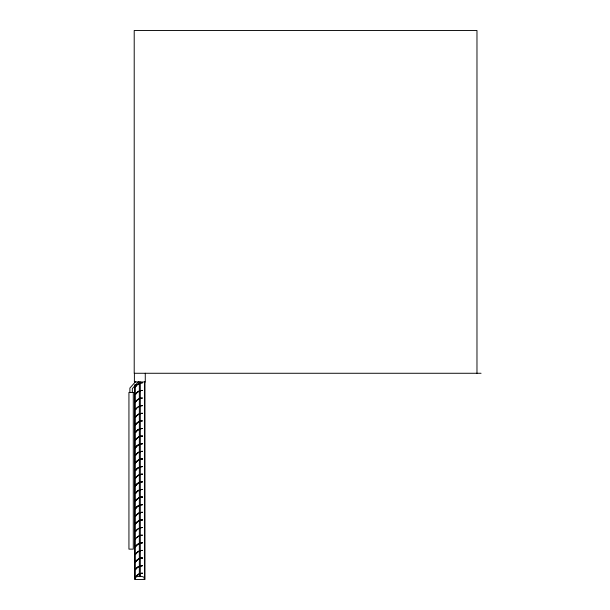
<?xml version="1.0" encoding="UTF-8"?>
<svg xmlns="http://www.w3.org/2000/svg" width="610" height="610" viewBox="0 0 610 610"><rect width="100%" height="100%" fill="white"/><g stroke="black" fill="none" stroke-linecap="round" stroke-linejoin="round"><path stroke-width="0.91" d="M140.407 413.565A8.082 8.082 0 0 0 136.777 415.654L135.481 417.347A8.174 8.174 0 0 1 142.519 413.275A8.159 8.159 0 0 0 139.736 413.771M142.519 428.517A8.159 8.159 0 0 0 139.736 429.005A8.182 8.182 0 0 1 142.519 428.51A8.174 8.174 0 0 0 135.473 432.574L136.777 430.896A8.082 8.082 0 0 1 140.407 428.799M139.736 436.63A8.159 8.159 0 0 1 142.519 436.135A8.174 8.174 0 0 0 135.473 440.191L136.777 438.514A8.082 8.082 0 0 1 140.407 436.417M139.736 444.248A8.159 8.159 0 0 1 142.519 443.752A8.174 8.174 0 0 0 135.473 447.809L136.777 446.131A8.082 8.082 0 0 1 140.407 444.034M139.736 451.865A8.159 8.159 0 0 1 142.519 451.37A8.174 8.174 0 0 0 135.473 455.434L136.777 453.748A8.082 8.082 0 0 1 140.407 451.652M139.736 459.483A8.159 8.159 0 0 1 142.519 458.987A8.174 8.174 0 0 0 135.473 463.051L136.777 461.366A8.082 8.082 0 0 1 140.407 459.269M142.519 466.597A8.174 8.174 0 0 0 135.473 470.668L136.777 468.983A8.082 8.082 0 0 1 140.407 466.886M139.736 474.717A8.159 8.159 0 0 1 142.519 474.229A8.174 8.174 0 0 0 135.473 478.286L136.777 476.601A8.082 8.082 0 0 1 140.407 474.504M139.736 482.335A8.159 8.159 0 0 1 142.519 481.847A8.174 8.174 0 0 0 135.473 485.903L136.777 484.218A8.082 8.082 0 0 1 140.407 482.129M139.736 489.952A8.159 8.159 0 0 1 142.519 489.464A8.174 8.174 0 0 0 135.473 493.52L136.777 491.835A8.082 8.082 0 0 1 140.407 489.746M139.736 497.569A8.159 8.159 0 0 1 142.519 497.081A8.174 8.174 0 0 0 135.473 501.138L136.777 499.453A8.082 8.082 0 0 1 140.407 497.363M139.736 505.187A8.159 8.159 0 0 1 142.519 504.699A8.174 8.174 0 0 0 135.473 508.755L136.777 507.07A8.082 8.082 0 0 1 140.407 504.981M136.297 393.328L135.481 394.487A8.174 8.174 0 0 1 142.519 390.415A8.304 8.304 0 0 0 140.407 390.705A8.082 8.082 0 0 0 136.777 392.802L136.297 393.328A8.159 8.159 0 0 1 139.08 391.185M140.407 421.182A8.082 8.082 0 0 0 136.777 423.271L135.481 424.964A8.174 8.174 0 0 1 142.519 420.892A8.159 8.159 0 0 0 139.736 421.388M136.297 522.831L135.481 523.998A8.174 8.174 0 0 1 142.519 519.926A8.304 8.304 0 0 0 140.407 520.216A8.082 8.082 0 0 0 136.777 522.312L136.297 522.831A8.159 8.159 0 0 1 139.08 520.696M136.297 545.683L135.481 546.85A8.174 8.174 0 0 1 142.519 542.778A8.304 8.304 0 0 0 140.407 543.068A8.082 8.082 0 0 0 136.777 545.165L136.297 545.683A8.159 8.159 0 0 1 139.08 543.548M136.297 553.3L135.481 554.467A8.174 8.174 0 0 1 142.519 550.395A8.304 8.304 0 0 0 140.407 550.685A8.082 8.082 0 0 0 136.777 552.782L136.297 553.3A8.159 8.159 0 0 1 139.08 551.165M136.297 560.925L135.481 562.084A8.174 8.174 0 0 1 142.519 558.013A8.304 8.304 0 0 0 140.407 558.303A8.082 8.082 0 0 0 136.777 560.399L136.297 560.925A8.159 8.159 0 0 1 139.08 558.783M136.297 568.543L135.481 569.702A8.174 8.174 0 0 1 142.519 565.63L139.736 566.133A8.159 8.159 0 0 1 142.519 565.645A8.304 8.304 0 0 0 140.407 565.92A8.082 8.082 0 0 0 136.777 568.017L136.297 568.543A8.159 8.159 0 0 1 139.08 566.4M139.736 573.751A8.159 8.159 0 0 1 142.519 573.263A8.304 8.304 0 0 0 140.407 573.537A8.082 8.082 0 0 0 136.777 575.634L135.481 577.327L135.481 579.5L144.189 579.5L144.189 577.327A9.249 9.249 0 0 0 135.481 577.327A8.174 8.174 0 0 1 142.519 573.255M135.862 416.744L136.297 416.18A8.159 8.159 0 0 1 139.08 414.045M135.824 381.387L129.884 388.067L129.884 392.421M138.584 381.57L132.339 388.608L132.339 392.421M136.289 515.206A8.159 8.159 0 0 1 139.08 513.079A8.09 8.09 0 0 0 136.777 514.688L135.481 516.38A8.174 8.174 0 0 1 142.519 512.308A8.304 8.304 0 0 0 140.407 512.598A8.09 8.09 0 0 0 139.736 512.812A8.159 8.159 0 0 1 142.519 512.316M481.061 373.267L134.208 373.267L134.208 30.5L476.974 30.5L476.974 373.267M145.272 373.267L145.272 381.974L134.391 381.974L134.391 373.267M144.974 381.974L144.974 579.5L144.494 579.5L144.486 381.974M140.315 381.974L140.315 576.648M139.347 381.974L139.347 576.648M135.176 384.826L135.176 579.5L134.703 579.5L134.696 384.826M136.289 576.153A8.159 8.159 0 0 1 139.08 574.025M136.777 537.547A8.082 8.082 0 0 1 140.407 535.45A8.304 8.304 0 0 1 142.519 535.168A8.174 8.174 0 0 0 135.473 539.225M135.481 508.763A8.304 8.304 0 0 1 136.777 507.07M140.513 504.92A8.304 8.304 0 0 1 142.626 504.638M135.481 501.145A8.304 8.304 0 0 1 136.777 499.453M140.513 497.303A8.304 8.304 0 0 1 142.626 497.02M135.481 493.528A8.304 8.304 0 0 1 136.777 491.835M140.513 489.685A8.304 8.304 0 0 1 142.626 489.403M135.481 485.911A8.304 8.304 0 0 1 136.777 484.218M140.513 482.06A8.304 8.304 0 0 1 142.626 481.786M139.736 558.516A8.159 8.159 0 0 1 142.519 558.028M139.736 550.899A8.159 8.159 0 0 1 142.519 550.403M139.736 543.281A8.159 8.159 0 0 1 142.519 542.786M139.736 520.429A8.159 8.159 0 0 1 142.519 519.933M136.289 507.589A8.159 8.159 0 0 1 139.08 505.461M136.289 499.971A8.159 8.159 0 0 1 139.08 497.844M136.289 492.354A8.159 8.159 0 0 1 139.08 490.226M136.289 484.736A8.159 8.159 0 0 1 139.08 482.601M136.289 477.119A8.159 8.159 0 0 1 139.08 474.984M135.481 478.286A8.304 8.304 0 0 1 136.777 476.601M140.513 474.443A8.304 8.304 0 0 1 142.626 474.161M136.289 469.502A8.159 8.159 0 0 1 139.08 467.367M139.736 467.1A8.159 8.159 0 0 1 142.519 466.604M135.481 470.668A8.304 8.304 0 0 1 136.777 468.983M140.513 466.825A8.304 8.304 0 0 1 142.626 466.543M136.289 461.884A8.159 8.159 0 0 1 139.08 459.749M135.481 463.051A8.304 8.304 0 0 1 136.777 461.366M140.513 459.208A8.304 8.304 0 0 1 142.626 458.926M136.289 454.259A8.159 8.159 0 0 1 139.08 452.132M135.481 455.434A8.304 8.304 0 0 1 136.777 453.748M140.513 451.591A8.304 8.304 0 0 1 142.626 451.308M136.289 446.642A8.159 8.159 0 0 1 139.08 444.515M135.481 447.816A8.304 8.304 0 0 1 136.777 446.131M140.513 443.973A8.304 8.304 0 0 1 142.626 443.691M136.289 439.025A8.159 8.159 0 0 1 139.08 436.897M135.481 440.199A8.304 8.304 0 0 1 136.777 438.514M140.513 436.356A8.304 8.304 0 0 1 142.626 436.074M136.289 431.407A8.159 8.159 0 0 1 139.08 429.28A8.182 8.182 0 0 0 135.473 432.574M136.289 423.79A8.159 8.159 0 0 1 139.08 421.662M136.777 514.688A8.082 8.082 0 0 1 140.407 512.598M139.736 390.918A8.159 8.159 0 0 1 142.519 390.43M135.862 386.275L135.481 386.87A8.174 8.174 0 0 1 142.534 382.798A8.304 8.304 0 0 0 140.407 383.088A8.082 8.082 0 0 0 136.777 385.185L135.862 386.275M135.862 401.51L135.481 402.112A8.174 8.174 0 0 1 142.526 398.04A8.304 8.304 0 0 0 140.407 398.322A8.082 8.082 0 0 0 136.777 400.419L135.862 401.51M135.862 409.127L135.481 409.729A8.174 8.174 0 0 1 142.526 405.658A8.304 8.304 0 0 0 140.407 405.94A8.082 8.082 0 0 0 136.777 408.037L135.862 409.127M135.862 531.013L135.481 531.615A8.174 8.174 0 0 1 142.526 527.543A8.304 8.304 0 0 0 140.407 527.833A8.082 8.082 0 0 0 136.777 529.93L135.862 531.013M133.285 392.421L128.939 392.421L128.939 549.137L133.285 549.137L133.285 392.421"/></g></svg>
